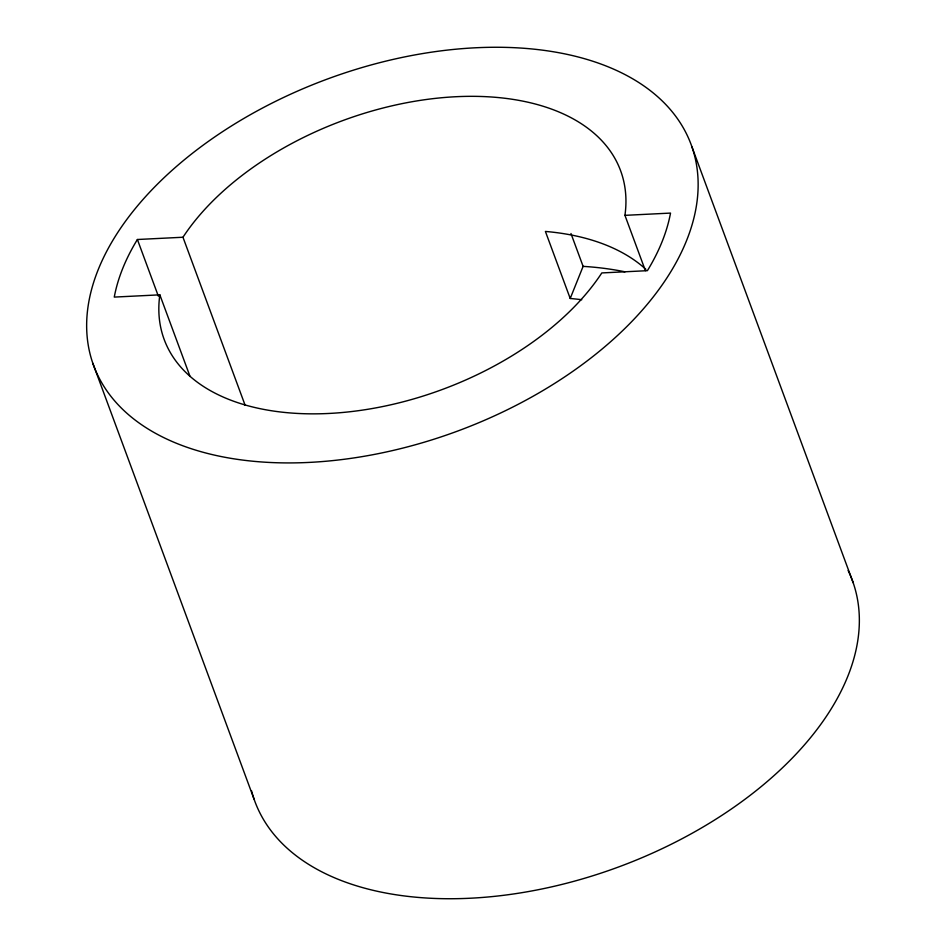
<?xml version="1.0" encoding="UTF-8"?>
<svg xmlns="http://www.w3.org/2000/svg" width="946" height="946" viewBox="0 0 946 946"><rect width="100%" height="100%" fill="white"/><g stroke="black" fill="none" stroke-linecap="round" stroke-linejoin="round"><path stroke-width="1.42" d="M581.731 299.728A243.311 143.366 -20.3 0 0 570.213 298.487L583.114 266.37L570.97 233.52M624.939 215.345L670.525 213.087A291.983 172.03 -20.3 0 1 647.395 270.674L601.81 272.933A243.311 143.366 -20.3 0 1 328.782 413.461A243.311 143.366 -20.3 0 1 159.839 294.833L114.265 297.091A291.983 172.03 -20.3 0 1 137.395 239.504L182.968 237.245A243.311 143.366 -20.3 0 1 456.007 96.717A243.311 143.366 -20.3 0 1 624.939 215.345L645.397 270.651M691.964 146.926A318.518 187.675 -20.3 0 1 295.566 462.866A318.518 187.675 -20.3 0 1 189.649 155.487A318.518 187.675 -20.3 0 1 691.964 146.926L853.186 582.748M570.213 298.487L545.404 231.439A243.311 143.366 -20.3 0 1 645.882 269.326M182.968 237.245L245.144 405.326M159.839 294.833L190.016 376.402M137.395 239.504L158.36 296.181M92.814 363.252L254.036 799.074M848.124 570.509A318.518 187.675 -20.3 0 1 618.388 867.044A318.518 187.675 -20.3 0 1 251.53 790.75M583.114 266.37A291.983 172.03 -20.3 0 1 624.987 271.821"/></g></svg>
